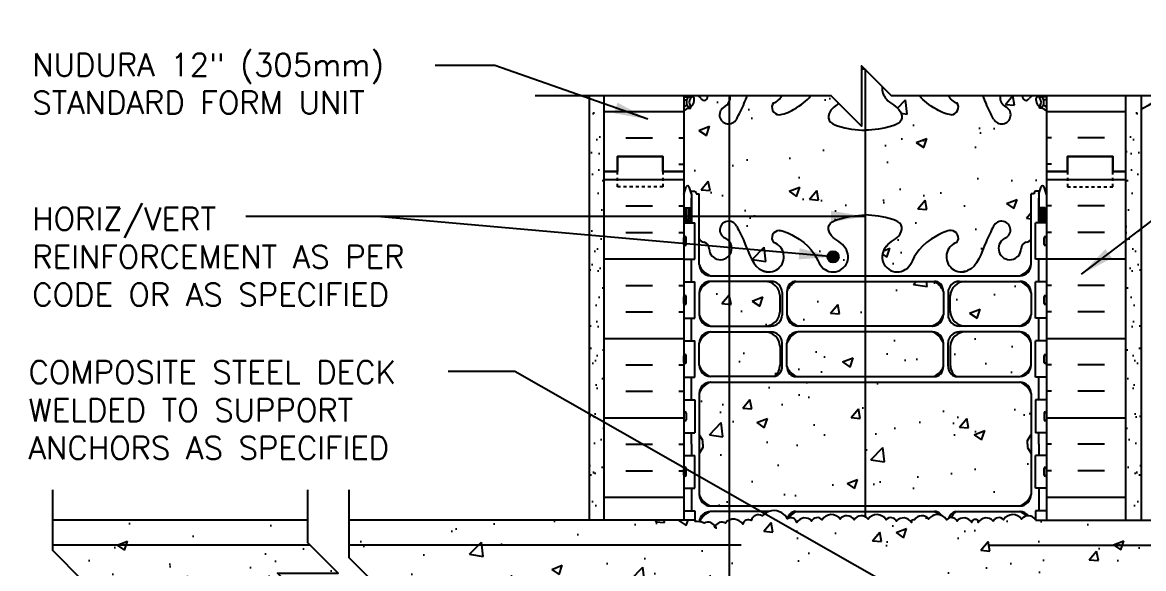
# Model space of a CAD drawing. Header units: inches. Extents: x 433.6 to 489.4, y 108.8 to 173.5.
# Drawn here: x 433.62 to 470.7, y 154.8 to 172.85 of the extents above; entities that cross this region are included whole.
import ezdxf

# ---------------------------------------------------------------- set-up
doc = ezdxf.new("R2010")
doc.units = ezdxf.units.IN
doc.header["$LTSCALE"] = 0.5
doc.header["$MEASUREMENT"] = 0
doc.linetypes.add('DASHED2', pattern=[0.375, 0.25, -0.125])
for name, color, linetype in [('HATCH', 12, 'Continuous'), ('line25', 2, 'Continuous'), ('LINE3', 3, 'Continuous'), ('LINE50', 5, 'Continuous'), ('LINE9', 9, 'Continuous'), ('TEXT', 4, 'Continuous'), ('Web_Edge', 9, 'Continuous')]:
    doc.layers.add(name, color=color, linetype=linetype)
doc.styles.add('DIM', font='romans.shx', dxfattribs={"width": 0.7})
doc.styles.add('ROMANS', font='romans.shx', dxfattribs={"height": 0.75})
doc.styles.get("Standard").update_dxf_attribs({"font": 'romans.shx', "height": 0.75})
doc.linetypes.add('STEEL', pattern='A,0.5,-0.2,["X",Standard,S=0.1,R=0,X=-0.1,Y=-0.05],-0.1', length=0.8)
doc.dimstyles.new('ext_12', dxfattribs={"dimscale": 12, "dimtxt": 0.09375, "dimasz": 0.09375, "dimexe": 0.09375, "dimexo": 0.0625, "dimgap": 0.0625, "dimtad": 1, "dimdec": 1, "dimzin": 3, "dimdsep": 46, "dimlunit": 4, "dimtxsty": 'DIM', "dimcen": 0.09, "dimdle": 0.09375, "dimclrt": 4, "dimadec": 0, "dimazin": 0, "dimtfac": 1, "dimtdec": 1, "dimtmove": 2, "dimatfit": 3, "dimfxl": 1, "dimfrac": 2, "dimtolj": 1, "dimtzin": 0, "dimarcsym": 0})
pattern_1 = [(50, (0, 0), (3.586301, -0.31376), [0.375, -4.125]), (355, (0, 0), (-0.693757, 3.76096), [0.3, -3.3]), (100.45144, (0.299, -0.026), (2.892544, 3.4472), [0.3187, -3.50571]), (46.1842, (0, 1), (5.336207, -0.827596), [0.5625, -6.1875]), (96.6356, (0.4447, 0.931), (4.67331, 4.870593), [0.47805, -5.25857]), (351.1842, (0, 1), (4.67331, 4.870593), [0.45, -4.95]), (21, (0.5, 0.75), (2.984535, -2.013094), [0.375, -4.125]), (326, (0.5, 0.75), (1.216577, 3.62575), [0.3, -3.3]), (71.45144, (0.7487, 0.5822), (4.201112, 1.612656), [0.3187, -3.50571]), (37.5, (0, 0), (0.0607993, 1.6644693), [0, -3.26, 0, -3.35, 0, -3.3125]), (7.5, (0, 0), (1.3153477, 1.9720586), [0, -1.91, 0, -3.185, 0, -1.2625]), (327.5, (-1.115, 0), (2.6691122, -0.1127744), [0, -1.25, 0, -3.9, 0, -5.175]), (317.5, (-1.615, 0), (2.915931, 0.500525), [0, -1.625, 0, -2.59, 0, -3.675])]

msp = doc.modelspace()

# ---------------------------------------------------------------- hatches: boundary and pattern name
at = {"layer": 'HATCH'}
h = msp.add_hatch(dxfattribs=at)
h.set_pattern_fill('AR-CONC', color=256, scale=0.5)
h.set_pattern_definition(pattern_1)
edge = h.paths.add_edge_path()
edge.add_arc((467.143, 169.557), 0.5, 46.2109, 66.4218)
edge.add_line((467.343, 170.015), (467.253, 170.015))
edge.add_line((467.253, 170.015), (467.253, 170.057))
edge.add_arc((467.393, 170.264), 0.25, 180, 235.9442, ccw=False)
edge.add_line((467.143, 170.264), (467.143, 170.332))
edge.add_arc((467.206, 170.332), 0.0625, 90, 180, ccw=False)
edge.add_line((467.206, 170.394), (467.253, 170.394))
edge.add_line((467.253, 170.394), (467.253, 170.418))
edge.add_line((467.253, 170.418), (467.008, 170.418))
edge.add_arc((467.186, 170.114), 0.352, 120.347, 141.5331)
edge.add_arc((466.808, 170.383), 0.113, 167.8156, 334.0569, ccw=False)
edge.add_arc((466.323, 170.388), 0.375, 2.9237, 4.6324)
edge.add_line((466.697, 170.418), (465.949, 170.418))
edge.add_arc((466.323, 170.388), 0.375, 175.3676, 239.8675)
edge.add_arc((466.003, 169.794), 0.3, -152.403, 63.9425, ccw=False)
edge.add_spline(control_points=[(465.737, 169.655), (465.651, 169.822), (465.53, 170.057), (465.422, 170.336), (465.389, 170.418)], knot_values=[0, 0, 0, 0, 0.579211, 0.818269, 0.818269, 0.818269, 0.818269], degree=3, periodic=0)
edge.add_line((465.389, 170.418), (464.242, 170.418))
edge.add_arc((464.677, 170.666), 0.5, 209.7019, 251.7937)
edge.add_arc((464.33, 170.041), 0.242, -90, 38.2327, ccw=False)
edge.add_spline(control_points=[(464.33, 169.799), (464.209, 169.797), (463.707, 170.012), (463.421, 170.264), (463.291, 170.418)], knot_values=[0.038125, 0.038125, 0.038125, 0.038125, 0.320663, 0.773196, 0.773196, 0.773196, 0.773196], degree=3, periodic=0)
edge.add_line((463.291, 170.418), (462.364, 170.418))
edge.add_line((462.364, 170.418), (462.055, 170.727))
edge.add_arc((462.552, 170.666), 0.5, 172.9902, 224.1875)
edge.add_spline(control_points=[(462.193, 170.317), (462.301, 170.154), (462.661, 170.063), (462.737, 169.568), (462.189, 169.332), (461.785, 169.304), (461.489, 169.283)], knot_values=[0.229407, 0.229407, 0.229407, 0.229407, 0.844432, 1.128849, 1.464331, 2.389004, 2.389004, 2.389004, 2.389004], degree=3, periodic=0)
edge.add_spline(control_points=[(461.489, 169.283), (461.193, 169.304), (460.789, 169.332), (460.241, 169.568), (460.303, 169.97), (460.512, 170.089), (460.619, 170.163)], knot_values=[0.462028, 0.462028, 0.462028, 0.462028, 1.386701, 1.722183, 2.0066, 2.389004, 2.389004, 2.389004, 2.389004], degree=3, periodic=0)
edge.add_line((460.619, 170.163), (460.364, 170.418))
edge.add_line((460.364, 170.418), (459.687, 170.418))
edge.add_spline(control_points=[(459.687, 170.418), (459.557, 170.264), (459.271, 170.012), (458.769, 169.797), (458.648, 169.799)], knot_values=[0.038125, 0.038125, 0.038125, 0.038125, 0.490659, 0.773196, 0.773196, 0.773196, 0.773196], degree=3, periodic=0)
edge.add_arc((458.648, 170.041), 0.242, 141.7673, 270, ccw=False)
edge.add_arc((458.302, 170.666), 0.5, 288.2063, 330.2981)
edge.add_line((458.736, 170.418), (457.589, 170.418))
edge.add_spline(control_points=[(457.589, 170.418), (457.556, 170.336), (457.448, 170.057), (457.327, 169.822), (457.241, 169.655)], knot_values=[0, 0, 0, 0, 0.239058, 0.818269, 0.818269, 0.818269, 0.818269], degree=3, periodic=0)
edge.add_arc((456.975, 169.794), 0.3, 116.0575, 333.0729, ccw=False)
edge.add_arc((456.655, 170.388), 0.375, 300.1325, 364.6324)
edge.add_line((457.029, 170.418), (456.281, 170.418))
edge.add_arc((456.655, 170.388), 0.375, 175.3676, 177.0763)
edge.add_arc((456.17, 170.383), 0.113, -154.0569, 12.1844, ccw=False)
edge.add_arc((455.792, 170.114), 0.352, 38.4669, 59.653)
edge.add_line((455.97, 170.418), (455.725, 170.418))
edge.add_line((455.725, 170.418), (455.725, 170.394))
edge.add_line((455.725, 170.394), (455.773, 170.394))
edge.add_arc((455.773, 170.332), 0.0625, 0, 90, ccw=False)
edge.add_line((455.835, 170.332), (455.835, 170.264))
edge.add_arc((455.585, 170.264), 0.25, 304.0558, 360, ccw=False)
edge.add_line((455.725, 170.057), (455.725, 170.015))
edge.add_line((455.725, 170.015), (455.635, 170.015))
edge.add_arc((455.835, 169.557), 0.5, 113.5782, 133.7891)
edge.add_line((455.489, 169.918), (455.489, 167.918))
edge.add_line((455.489, 167.918), (455.489, 167.159))
edge.add_line((455.489, 167.159), (455.574, 167.419))
edge.add_arc((455.624, 167.392), 0.0567, 28.0725, 151.9275, ccw=False)
edge.add_line((455.674, 167.419), (455.723, 167.269))
edge.add_line((455.723, 167.269), (455.849, 167.269))
edge.add_arc((455.849, 167.219), 0.05, 0, 90, ccw=False)
edge.add_line((455.899, 167.219), (455.899, 167.189))
edge.add_line((455.899, 167.189), (455.999, 167.189))
edge.add_line((455.999, 167.189), (455.999, 165.7))
edge.add_arc((456.173, 165.776), 0.19, 203.6316, 265.6964)
edge.add_arc((456.13, 165.388), 0.2, -7.1071, 81.62, ccw=False)
edge.add_arc((456.703, 165.383), 0.375, 182.9237, 419.8675)
edge.add_arc((456.977, 165.988), 0.293, 25.7984, 253.0731, ccw=False)
edge.add_spline(control_points=[(457.241, 166.115), (457.327, 165.949), (457.58, 165.459), (457.774, 164.778), (458.1, 164.647)], knot_values=[0, 0, 0, 0, 0.579211, 1.703896, 1.703896, 1.703896, 1.703896], degree=3, periodic=0)
edge.add_spline(control_points=[(458.1, 164.647), (458.15, 164.627), (458.204, 164.615), (458.26, 164.606)], knot_values=[1.703896, 1.703896, 1.703896, 1.703896, 1.875321, 1.875321, 1.875321, 1.875321], degree=3, periodic=0)
edge.add_arc((458.302, 165.105), 0.5, 265.2926, 431.7937)
edge.add_arc((458.648, 165.729), 0.242, 90, 218.2327, ccw=False)
edge.add_spline(control_points=[(458.648, 165.971), (458.769, 165.973), (459.588, 165.622), (459.833, 165.175), (459.973, 164.895)], knot_values=[0.038125, 0.038125, 0.038125, 0.038125, 0.320663, 1.237398, 1.237398, 1.237398, 1.237398], degree=3, periodic=0)
edge.add_arc((460.427, 165.105), 0.5, 204.819, 404.1875)
edge.add_spline(control_points=[(460.785, 165.453), (460.677, 165.616), (460.317, 165.707), (460.241, 166.202), (460.789, 166.438), (461.193, 166.467), (461.489, 166.488)], knot_values=[0.229407, 0.229407, 0.229407, 0.229407, 0.844432, 1.128849, 1.464331, 2.389004, 2.389004, 2.389004, 2.389004], degree=3, periodic=0)
edge.add_spline(control_points=[(461.489, 166.488), (461.785, 166.467), (462.189, 166.438), (462.737, 166.202), (462.661, 165.707), (462.301, 165.616), (462.193, 165.453)], knot_values=[0.229407, 0.229407, 0.229407, 0.229407, 1.15408, 1.489562, 1.773979, 2.389004, 2.389004, 2.389004, 2.389004], degree=3, periodic=0)
edge.add_arc((462.552, 165.105), 0.5, 135.8125, 335.181)
edge.add_spline(control_points=[(463.005, 164.895), (463.145, 165.175), (463.39, 165.622), (464.209, 165.973), (464.33, 165.971)], knot_values=[0.038125, 0.038125, 0.038125, 0.038125, 0.95486, 1.237398, 1.237398, 1.237398, 1.237398], degree=3, periodic=0)
edge.add_arc((464.33, 165.729), 0.242, -38.2327, 90, ccw=False)
edge.add_arc((464.677, 165.105), 0.5, 108.2063, 274.7074)
edge.add_spline(control_points=[(464.718, 164.606), (464.774, 164.615), (464.829, 164.627), (464.878, 164.647)], knot_values=[1.703896, 1.703896, 1.703896, 1.703896, 1.875321, 1.875321, 1.875321, 1.875321], degree=3, periodic=0)
edge.add_spline(control_points=[(464.878, 164.647), (465.204, 164.778), (465.398, 165.459), (465.651, 165.949), (465.737, 166.115)], knot_values=[0, 0, 0, 0, 1.124685, 1.703896, 1.703896, 1.703896, 1.703896], degree=3, periodic=0)
edge.add_arc((466.001, 165.988), 0.293, -73.0731, 154.2016, ccw=False)
edge.add_arc((466.275, 165.383), 0.375, 120.1325, 357.0763)
edge.add_arc((466.848, 165.388), 0.2, 98.3788, 187.1071, ccw=False)
edge.add_arc((466.805, 165.776), 0.19, 274.3061, 336.3703)
edge.add_line((466.979, 165.7), (466.979, 167.189))
edge.add_line((466.979, 167.189), (467.079, 167.189))
edge.add_line((467.079, 167.189), (467.079, 167.219))
edge.add_arc((467.129, 167.219), 0.05, 90, 180, ccw=False)
edge.add_line((467.129, 167.269), (467.255, 167.269))
edge.add_line((467.255, 167.269), (467.304, 167.419))
edge.add_arc((467.354, 167.392), 0.0567, 28.0725, 151.9275, ccw=False)
edge.add_line((467.404, 167.419), (467.489, 167.158))
edge.add_line((467.489, 167.158), (467.489, 167.918))
edge.add_line((467.489, 167.918), (467.489, 169.918))
h.paths.add_polyline_path([(458.674, 163.806, 0.406005), (458.174, 164.292), (456.374, 164.292, 0.225652), (455.999, 163.917), (455.999, 163.191, 0.225652), (456.374, 162.816), (458.174, 162.816, 0.410093), (458.674, 163.309)])
h.paths.add_polyline_path([(458.174, 162.625), (456.374, 162.625, 0.225652), (455.999, 162.25), (455.999, 161.524, 0.225652), (456.374, 161.149), (458.48, 161.149, 0.24677), (458.674, 161.535), (458.674, 162.133, 0.410093)])
h.paths.add_polyline_path([(464.077, 162.25, 0.225652), (463.702, 162.625), (459.277, 162.625, 0.225652), (458.902, 162.25), (458.902, 161.482, 0.185301), (459.2, 161.149), (463.778, 161.149, 0.185301), (464.077, 161.482)])
h.paths.add_polyline_path([(464.077, 163.959, 0.185301), (463.778, 164.292), (459.2, 164.292, 0.185301), (458.902, 163.959), (458.902, 163.191, 0.225652), (459.277, 162.816), (463.702, 162.816, 0.225652), (464.077, 163.191)])
h.paths.add_polyline_path([(466.979, 163.917, 0.225652), (466.604, 164.292), (464.804, 164.292, 0.406005), (464.304, 163.806), (464.304, 163.309, 0.410093), (464.804, 162.816), (466.604, 162.816, 0.225652), (466.979, 163.191)])
h.paths.add_polyline_path([(466.979, 162.25, 0.225652), (466.604, 162.625), (464.804, 162.625, 0.410093), (464.304, 162.133), (464.304, 161.535, 0.24677), (464.498, 161.149), (466.604, 161.149, 0.225652), (466.979, 161.524)])
edge = h.paths.add_edge_path()
edge.add_arc((460.802, 152.488), 0.288, 87.2777, 145)
edge.add_arc((460.252, 152.434), 0.382, 35, 145)
edge.add_arc((459.762, 152.529), 0.216, 35, 145)
edge.add_arc((459.354, 152.491), 0.283, 35, 145)
edge.add_arc((458.886, 152.488), 0.288, 35, 145)
edge.add_arc((458.337, 152.434), 0.382, 35, 97.8789)
edge.add_line((458.284, 152.812), (458.284, 151.903))
edge.add_line((458.284, 151.903), (457.52, 151.903))
edge.add_line((457.52, 151.903), (457.52, 148.11))
edge.add_line((457.52, 148.11), (457.799, 148.11))
edge.add_line((457.799, 148.11), (457.799, 147.884))
edge.add_line((457.799, 147.884), (457.39, 147.884))
edge.add_spline(control_points=[(457.39, 147.884), (457.425, 147.812), (457.618, 147.389), (457.774, 146.843), (458.1, 146.713)], knot_values=[0.339032, 0.339032, 0.339032, 0.339032, 0.579211, 1.703896, 1.703896, 1.703896, 1.703896], degree=3, periodic=0)
edge.add_spline(control_points=[(458.1, 146.713), (458.15, 146.693), (458.204, 146.68), (458.26, 146.672)], knot_values=[1.703896, 1.703896, 1.703896, 1.703896, 1.875321, 1.875321, 1.875321, 1.875321], degree=3, periodic=0)
edge.add_arc((458.302, 147.17), 0.5, 265.2926, 431.7937)
edge.add_arc((458.648, 147.795), 0.242, 90, 218.2327, ccw=False)
edge.add_spline(control_points=[(458.648, 148.037), (458.769, 148.039), (459.588, 147.687), (459.833, 147.24), (459.973, 146.96)], knot_values=[0.038125, 0.038125, 0.038125, 0.038125, 0.320663, 1.237398, 1.237398, 1.237398, 1.237398], degree=3, periodic=0)
edge.add_spline(control_points=[(459.973, 146.96), (459.976, 146.954), (459.979, 146.948), (459.982, 146.941)], knot_values=[1.237398, 1.237398, 1.237398, 1.237398, 1.258119, 1.258119, 1.258119, 1.258119], degree=3, periodic=0)
edge.add_arc((460.427, 147.17), 0.5, 208.0183, 321.0432)
edge.add_line((460.815, 146.856), (460.815, 147.485))
edge.add_arc((460.427, 147.17), 0.5, 38.9568, 44.1875)
edge.add_spline(control_points=[(460.785, 147.519), (460.677, 147.682), (460.317, 147.772), (460.241, 148.268), (460.544, 148.398), (460.737, 148.452), (460.815, 148.469)], knot_values=[0.229407, 0.229407, 0.229407, 0.229407, 0.844432, 1.128849, 1.464331, 1.698326, 1.698326, 1.698326, 1.698326], degree=3, periodic=0)
edge.add_line((460.815, 148.469), (460.815, 152.775))
edge = h.paths.add_edge_path()
edge.add_line((465.458, 151.903), (464.694, 151.903))
edge.add_line((464.694, 151.903), (464.694, 152.746))
edge.add_arc((464.855, 152.469), 0.321, 120.1323, 145)
edge.add_arc((464.415, 152.529), 0.216, 35, 145)
edge.add_arc((464.006, 152.491), 0.283, 35, 145)
edge.add_arc((463.539, 152.488), 0.288, 35, 145)
edge.add_arc((462.99, 152.434), 0.382, 35, 145)
edge.add_arc((462.465, 152.505), 0.258, 35, 145)
edge.add_arc((462.055, 152.513), 0.244, 35, 145)
edge.add_arc((461.678, 152.529), 0.216, 35, 145)
edge.add_arc((461.269, 152.491), 0.283, 35, 145)
edge.add_arc((460.802, 152.488), 0.288, 35, 87.2777)
edge.add_line((460.815, 152.775), (460.815, 148.469))
edge.add_spline(control_points=[(460.815, 148.469), (461.046, 148.522), (461.268, 148.537), (461.489, 148.553)], knot_values=[1.698326, 1.698326, 1.698326, 1.698326, 2.389004, 2.389004, 2.389004, 2.389004], degree=3, periodic=0)
edge.add_spline(control_points=[(461.489, 148.553), (461.785, 148.532), (462.189, 148.504), (462.737, 148.268), (462.661, 147.772), (462.301, 147.682), (462.193, 147.519)], knot_values=[0.229407, 0.229407, 0.229407, 0.229407, 1.15408, 1.489562, 1.773979, 2.389004, 2.389004, 2.389004, 2.389004], degree=3, periodic=0)
edge.add_arc((462.552, 147.17), 0.5, 135.8125, 331.9817)
edge.add_spline(control_points=[(462.996, 146.941), (462.999, 146.948), (463.002, 146.954), (463.005, 146.96)], knot_values=[1.237398, 1.237398, 1.237398, 1.237398, 1.258119, 1.258119, 1.258119, 1.258119], degree=3, periodic=0)
edge.add_spline(control_points=[(463.005, 146.96), (463.145, 147.24), (463.39, 147.687), (464.209, 148.039), (464.33, 148.037)], knot_values=[0.038125, 0.038125, 0.038125, 0.038125, 0.95486, 1.237398, 1.237398, 1.237398, 1.237398], degree=3, periodic=0)
edge.add_arc((464.33, 147.795), 0.242, -38.2327, 90, ccw=False)
edge.add_arc((464.677, 147.17), 0.5, 108.2063, 274.7074)
edge.add_spline(control_points=[(464.718, 146.672), (464.774, 146.68), (464.829, 146.693), (464.878, 146.713)], knot_values=[1.703896, 1.703896, 1.703896, 1.703896, 1.875321, 1.875321, 1.875321, 1.875321], degree=3, periodic=0)
edge.add_spline(control_points=[(464.878, 146.713), (465.204, 146.843), (465.36, 147.389), (465.553, 147.812), (465.588, 147.884)], knot_values=[0.339032, 0.339032, 0.339032, 0.339032, 1.463716, 1.703896, 1.703896, 1.703896, 1.703896], degree=3, periodic=0)
edge.add_line((465.588, 147.884), (465.179, 147.884))
edge.add_line((465.179, 147.884), (465.179, 148.11))
edge.add_line((465.179, 148.11), (465.458, 148.11))
edge.add_line((465.458, 148.11), (465.458, 151.903))
h.paths.add_polyline_path([(457.02, 151.903), (455.52, 151.903), (455.52, 150.403), (455.489, 150.403), (455.489, 149.918), (455.489, 147.918, 0.088416), (455.635, 147.821), (455.725, 147.821), (455.725, 147.779, -0.249069), (455.835, 147.572), (455.835, 147.504, -0.414214), (455.773, 147.442), (455.725, 147.442), (455.725, 147.372), (455.83, 147.372, 0.200746), (456.068, 147.503, -0.886605), (456.281, 147.429, 1.679912), (456.843, 147.772, -0.858765), (457.02, 148.338)])
h = msp.add_hatch(dxfattribs=at)
h.set_pattern_fill('AR-SAND', color=256, scale=0.5, style=0)
h.set_pattern_definition([(142.5, (577.1912, 14.90445), (0.0314967, 0.963412), [0, -0.76, 0, -0.85, 0, -0.8125]), (172.5, (577.1912, 14.9044), (-0.884888, 1.411073), [0, -0.41, 0, -0.685, 0, -0.2625]), (212.5, (577.8062, 14.90445), (-1.557071, 0.0028295), [0, -0.25, 0, -0.9, 0, -1.175]), (222.5, (577.8062, 14.9044), (-1.503063, 0.438838), [0, -0.125, 0, -0.59, 0, -0.675])])
h.paths.add_polyline_path([(452.364, 161.093), (452.864, 160.909), (452.864, 156.403), (452.364, 156.418)])
h.paths.add_polyline_path([(452.364, 170.418), (452.864, 170.418), (452.864, 161.418), (452.864, 160.909), (452.364, 161.093)])
h = msp.add_hatch(dxfattribs=at)
h.set_pattern_fill('INSUL', color=256, scale=7, style=0)
h.set_pattern_definition([(0, (-2470.6726, -229.0916), (0, 2.625), []), (0, (-2470.6726, -228.2166), (0, 2.625), [0.875, -0.875]), (0, (-2470.6726, -227.3416), (0, 2.625), [0.875, -0.875])])
h.paths.add_polyline_path([(455.489, 170.418), (452.864, 170.418), (452.864, 167.918), (453.302, 167.918), (453.302, 168.418), (454.802, 168.418), (454.802, 167.918), (455.489, 167.918)])
h = msp.add_hatch(dxfattribs=at)
h.set_pattern_fill('INSUL', color=256, scale=7, style=0)
h.set_pattern_definition([(180, (3393.6506, -229.0916), (0, 2.625), []), (180, (3393.6506, -228.2166), (0, 2.625), [0.875, -0.875]), (180, (3393.6506, -227.3416), (0, 2.625), [0.875, -0.875])])
h.paths.add_polyline_path([(470.114, 170.418), (467.489, 170.418), (467.489, 167.918), (468.177, 167.918), (468.177, 168.418), (469.677, 168.418), (469.677, 167.918), (470.114, 167.918)])
h = msp.add_hatch(dxfattribs=at)
h.set_pattern_fill('AR-SAND', color=256, scale=0.5, style=0)
h.set_pattern_definition([(37.5, (345.7869, 14.90445), (-0.0314967, 0.963412), [0, -0.76, 0, -0.85, 0, -0.8125]), (7.5, (345.7869, 14.9044), (0.884888, 1.411073), [0, -0.41, 0, -0.685, 0, -0.2625]), (327.5, (345.1719, 14.90445), (1.557071, 0.0028295), [0, -0.25, 0, -0.9, 0, -1.175]), (317.5, (345.1719, 14.9044), (1.503063, 0.438838), [0, -0.125, 0, -0.59, 0, -0.675])])
h.paths.add_polyline_path([(470.614, 161.093), (470.114, 160.909), (470.114, 156.403), (470.614, 156.418)])
h.paths.add_polyline_path([(470.614, 170.418), (470.114, 170.418), (470.114, 161.418), (470.114, 160.909), (470.614, 161.093)])
h = msp.add_hatch(dxfattribs=at)
h.set_pattern_fill('INSUL', color=256, scale=7, style=0)
h.set_pattern_definition([(0, (-2470.6726, -247.0916), (0, 2.625), []), (0, (-2470.6726, -246.2166), (0, 2.625), [0.875, -0.875]), (0, (-2470.6726, -245.3416), (0, 2.625), [0.875, -0.875])])
h.paths.add_polyline_path([(452.864, 156.403), (455.489, 156.403), (455.489, 167.918), (454.802, 167.918), (454.802, 168.418), (453.302, 168.418), (453.302, 167.918), (452.864, 167.918)])
h.paths.add_polyline_path([(455.489, 152.403), (452.864, 152.403), (452.864, 149.918), (453.302, 149.918), (453.302, 150.418), (454.802, 150.418), (454.802, 149.918), (455.489, 149.918)])
h = msp.add_hatch(dxfattribs=at)
h.set_pattern_fill('INSUL', color=256, scale=7, style=0)
h.set_pattern_definition([(180, (3393.6506, -247.0916), (0, 2.625), []), (180, (3393.6506, -246.2166), (0, 2.625), [0.875, -0.875]), (180, (3393.6506, -245.3416), (0, 2.625), [0.875, -0.875])])
h.paths.add_polyline_path([(467.489, 156.403), (470.114, 156.403), (470.114, 167.918), (469.677, 167.918), (469.677, 168.418), (468.177, 168.418), (468.177, 167.918), (467.489, 167.918)])
h = msp.add_hatch(dxfattribs=at)
h.set_pattern_fill('AR-CONC', color=256, scale=0.5)
h.set_pattern_definition([(50, (-38.765, 1e-05), (3.586301, -0.31376), [0.375, -4.125]), (355, (-38.765, 1e-05), (-0.693757, 3.76096), [0.3, -3.3]), (100.45144, (-38.4662, -0.026), (2.892544, 3.4472), [0.3187, -3.50571]), (46.1842, (-38.765, 1), (5.336207, -0.827596), [0.5625, -6.1875]), (96.6356, (-38.3204, 0.931), (4.67331, 4.870593), [0.47805, -5.25857]), (351.1842, (-38.765, 1), (4.67331, 4.870593), [0.45, -4.95]), (21, (-38.265, 0.75), (2.984535, -2.013094), [0.375, -4.125]), (326, (-38.265, 0.75), (1.216577, 3.62575), [0.3, -3.3]), (71.45144, (-38.0163, 0.5823), (4.201112, 1.612656), [0.3187, -3.50571]), (37.5, (-38.765, 1e-05), (0.0607993, 1.6644693), [0, -3.26, 0, -3.35, 0, -3.3125]), (7.5, (-38.765, 1e-05), (1.3153477, 1.9720586), [0, -1.91, 0, -3.185, 0, -1.2625]), (327.5, (-39.88, 1e-05), (2.6691122, -0.1127744), [0, -1.25, 0, -3.9, 0, -5.175]), (317.5, (-40.38, 1e-05), (2.915931, 0.500525), [0, -1.625, 0, -2.59, 0, -3.675])])
h.paths.add_polyline_path([(466.979, 160.587, 0.414203), (466.604, 160.962), (456.374, 160.962, 0.415564), (455.999, 160.585), (455.999, 157.247, 0.412864), (456.374, 156.874), (466.604, 156.874, 0.414225), (466.979, 157.249)])
h = msp.add_hatch(dxfattribs=at)
h.set_pattern_fill('AR-CONC', color=256, scale=0.5)
h.set_pattern_definition(pattern_1)
h.paths.add_polyline_path([(464.694, 153.903), (464.944, 153.903, -0.414214), (465.194, 153.653), (465.194, 152.653, 0.414214), (465.444, 152.403), (465.508, 152.403), (465.508, 153.903), (479.302, 153.903), (479.552, 154.153), (477.552, 154.153), (478.552, 155.153), (478.552, 156.403), (467.124, 156.403), (467.124, 156.418, 0.513826), (466.664, 156.44, 0.520567), (466.065, 156.419, 0.520567), (465.72, 156.37, 0.520567), (465.23, 156.326, 0.447424), (465.124, 156.424, 0.447424), (465.018, 156.326, 0.520567), (464.528, 156.37, 0.520567), (464.183, 156.419, 0.520567), (463.585, 156.44, 0.513851), (463.124, 156.418, 0.500851), (463.018, 156.326, 0.520567), (462.528, 156.37, 0.520567), (462.183, 156.419, 0.520567), (461.585, 156.44, 0.513851), (461.124, 156.418, 0.513851), (460.664, 156.44, 0.520567), (460.065, 156.419, 0.520567), (459.72, 156.37, 0.520567), (459.23, 156.326, 0.520567), (458.925, 156.448, 0.132818), (458.739, 156.642, 0.362673), (458.086, 156.543, 0.520567), (457.724, 156.387, 0.520567), (457.443, 156.266, 0.520567), (456.87, 156.306, 0.520567), (456.528, 156.159, 0.520567), (456.169, 156.302, 0.135519), (455.854, 156.361), (455.854, 156.403), (444.426, 156.403), (444.426, 155.153), (445.426, 154.153), (443.426, 154.153), (443.676, 153.903), (457.47, 153.903), (457.47, 152.403), (457.534, 152.403, 0.414214), (457.784, 152.653), (457.784, 153.653, -0.414214), (458.034, 153.903), (458.284, 153.903), (458.284, 152.812, -0.281459), (458.65, 152.653, -0.520567), (459.122, 152.653, -0.520567), (459.585, 152.653, -0.520567), (459.939, 152.653, -0.520567), (460.566, 152.653, -0.520567), (461.038, 152.653, -0.520567), (461.501, 152.653, -0.520567), (461.855, 152.653, -0.520567), (462.254, 152.653, -0.520567), (462.676, 152.653, -0.520567), (463.303, 152.653, -0.520567), (463.775, 152.653, -0.520567), (464.238, 152.653, -0.520567), (464.592, 152.653, -0.108934), (464.694, 152.746)])
h.paths.add_polyline_path([(488.354, 155.403), (488.354, 155.574), (479.838, 155.574), (478.917, 154.653), (480.917, 154.653), (480.167, 153.903), (488.854, 153.903), (489.354, 154.403), (487.354, 154.403)])
h.paths.add_polyline_path([(488.354, 156.403), (479.917, 156.403), (479.917, 155.653), (479.838, 155.574), (488.354, 155.574)])
h.paths.add_polyline_path([(442.061, 154.653), (444.061, 154.653), (443.14, 155.574), (434.624, 155.574), (434.624, 155.403), (435.624, 154.403), (433.624, 154.403), (434.124, 153.903), (442.811, 153.903)])
h.paths.add_polyline_path([(443.061, 156.403), (434.624, 156.403), (434.624, 155.574), (443.14, 155.574), (443.061, 155.653)])
at = {"layer": 'LINE3'}
msp.add_hatch(color=256, dxfattribs=at).paths.add_polyline_path([(460.239, 165.105, 1), (460.614, 165.105, 1)])

# ---------------------------------------------------------------- linework, layer by layer
at = {"layer": 'HATCH'}
msp.add_lwpolyline([(467.124, 156.418, 0.513851), (466.664, 156.44, 0.520567), (466.065, 156.419, 0.520567), (465.72, 156.37, 0.520567), (465.23, 156.326, 0.447424), (465.124, 156.424, 0.447424), (465.018, 156.326, 0.520567), (464.528, 156.37, 0.520567), (464.183, 156.419, 0.520567), (463.585, 156.44, 0.513851), (463.124, 156.418, 0.500851), (463.018, 156.326, 0.520567), (462.528, 156.37, 0.520567), (462.183, 156.419, 0.520567), (461.585, 156.44, 0.513851), (461.124, 156.418, 0.513851), (460.664, 156.44, 0.520567), (460.065, 156.419, 0.520567), (459.72, 156.37, 0.520567), (459.23, 156.326, 0.520567), (458.925, 156.448, 0.132818), (458.739, 156.642, 0.362673), (458.086, 156.543, 0.520567), (457.724, 156.387, 0.520567), (457.443, 156.266, 0.520567), (456.87, 156.306, 0.520567), (456.528, 156.159, 0.520567), (456.169, 156.302, 0.135519), (455.854, 156.361)], format="xyb", dxfattribs=at)
at = {"layer": 'line25'}
for p, q in [((455.489, 170.418), (455.489, 167.918)), ((467.489, 170.418), (467.489, 167.918)), ((455.489, 167.918), (455.489, 156.403)), ((467.489, 167.918), (467.489, 156.418)), ((467.489, 167.918), (467.489, 156.403)), ((455.489, 166.223), (455.854, 166.223)), ((455.854, 165.023), (455.854, 166.223)), ((467.489, 166.223), (467.124, 166.223)), ((467.124, 165.023), (467.124, 166.223)), ((455.489, 165.513), (455.489, 165.733)), ((455.529, 165.773), (455.529, 165.773)), ((455.569, 165.513), (455.569, 165.733)), ((467.409, 165.513), (467.409, 165.733)), ((467.449, 165.773), (467.449, 165.773)), ((467.489, 165.513), (467.489, 165.733)), ((455.489, 165.678), (455.489, 165.678)), ((455.489, 165.568), (455.489, 165.568)), ((455.529, 165.473), (455.529, 165.473)), ((467.449, 165.473), (467.449, 165.473)), ((467.489, 165.678), (467.489, 165.678)), ((467.489, 165.568), (467.489, 165.568)), ((455.489, 165.023), (455.854, 165.023)), ((467.489, 165.023), (467.124, 165.023)), ((455.489, 164.273), (455.854, 164.273)), ((455.854, 163.073), (455.854, 164.273)), ((467.489, 164.273), (467.124, 164.273)), ((467.124, 163.073), (467.124, 164.273)), ((455.489, 163.563), (455.489, 163.783)), ((455.489, 163.728), (455.489, 163.728)), ((455.489, 163.618), (455.489, 163.618)), ((455.529, 163.823), (455.529, 163.823)), ((455.529, 163.523), (455.529, 163.523)), ((455.569, 163.563), (455.569, 163.783)), ((467.409, 163.563), (467.409, 163.783)), ((467.449, 163.823), (467.449, 163.823)), ((467.449, 163.523), (467.449, 163.523)), ((467.489, 163.563), (467.489, 163.783)), ((467.489, 163.728), (467.489, 163.728)), ((467.489, 163.618), (467.489, 163.618)), ((455.489, 163.073), (455.854, 163.073)), ((467.489, 163.073), (467.124, 163.073)), ((455.489, 162.323), (455.854, 162.323)), ((455.854, 161.123), (455.854, 162.323)), ((467.489, 162.323), (467.124, 162.323)), ((467.124, 161.123), (467.124, 162.323)), ((455.489, 161.613), (455.489, 161.833)), ((455.489, 161.778), (455.489, 161.778)), ((455.489, 161.668), (455.489, 161.668)), ((455.529, 161.873), (455.529, 161.873)), ((455.569, 161.613), (455.569, 161.833)), ((467.409, 161.613), (467.409, 161.833)), ((467.449, 161.873), (467.449, 161.873)), ((467.489, 161.613), (467.489, 161.833)), ((467.489, 161.778), (467.489, 161.778)), ((467.489, 161.668), (467.489, 161.668)), ((455.529, 161.573), (455.529, 161.573)), ((467.449, 161.573), (467.449, 161.573)), ((455.489, 161.123), (455.854, 161.123)), ((467.489, 161.123), (467.124, 161.123)), ((455.489, 160.373), (455.854, 160.373)), ((455.854, 160.373), (455.854, 159.293)), ((467.489, 160.373), (467.124, 160.373)), ((467.124, 160.373), (467.124, 159.293)), ((455.489, 159.943), (455.489, 159.723)), ((455.489, 159.888), (455.489, 159.888)), ((455.529, 159.983), (455.529, 159.983)), ((455.569, 159.943), (455.569, 159.723)), ((467.409, 159.943), (467.409, 159.723)), ((467.449, 159.983), (467.449, 159.983)), ((467.489, 159.943), (467.489, 159.723)), ((467.489, 159.888), (467.489, 159.888)), ((455.489, 159.778), (455.489, 159.778)), ((455.529, 159.683), (455.529, 159.683)), ((467.449, 159.683), (467.449, 159.683)), ((467.489, 159.778), (467.489, 159.778)), ((455.489, 159.293), (455.854, 159.293)), ((467.489, 159.293), (467.124, 159.293)), ((455.489, 158.543), (455.854, 158.543)), ((455.854, 157.463), (455.854, 158.543)), ((467.489, 158.543), (467.124, 158.543)), ((467.124, 157.463), (467.124, 158.543)), ((455.489, 157.893), (455.489, 158.113)), ((455.489, 158.058), (455.489, 158.058)), ((455.489, 157.948), (455.489, 157.948)), ((455.529, 158.153), (455.529, 158.153)), ((455.569, 157.893), (455.569, 158.113)), ((467.409, 157.893), (467.409, 158.113)), ((467.449, 158.153), (467.449, 158.153)), ((467.489, 157.893), (467.489, 158.113)), ((467.489, 158.058), (467.489, 158.058)), ((467.489, 157.948), (467.489, 157.948)), ((455.529, 157.853), (455.529, 157.853)), ((467.449, 157.853), (467.449, 157.853)), ((455.489, 157.463), (455.854, 157.463)), ((467.489, 157.463), (467.124, 157.463)), ((455.489, 156.713), (455.854, 156.713)), ((455.854, 156.713), (455.854, 156.361)), ((467.489, 156.713), (467.124, 156.713)), ((467.124, 156.713), (467.124, 156.418)), ((443.061, 156.403), (434.624, 156.403)), ((455.854, 156.403), (444.426, 156.403)), ((467.124, 156.403), (478.552, 156.403))]:
    msp.add_line(p, q, dxfattribs=at)
for centre, start, end in [((455.529, 165.733), 90, 180), ((455.529, 165.733), 360, 90), ((467.449, 165.733), 90, 180), ((467.449, 165.733), 0, 90), ((455.529, 165.513), 180, 270), ((455.529, 165.513), 270, 0), ((467.449, 165.513), 180, 270), ((467.449, 165.513), 270, 0), ((455.529, 163.783), 90, 180), ((455.529, 163.563), 180, 270), ((455.529, 163.783), 360, 90), ((455.529, 163.563), 270, 0), ((467.449, 163.783), 90, 180), ((467.449, 163.563), 180, 270), ((467.449, 163.783), 0, 90), ((467.449, 163.563), 270, 0), ((455.529, 161.833), 90, 180), ((455.529, 161.833), 360, 90), ((467.449, 161.833), 90, 180), ((467.449, 161.833), 0, 90), ((455.529, 161.613), 180, 270), ((455.529, 161.613), 270, 0), ((467.449, 161.613), 180, 270), ((467.449, 161.613), 270, 0), ((455.529, 159.943), 90, 180), ((455.529, 159.943), 0, 90), ((467.449, 159.943), 90, 180), ((467.449, 159.943), 360, 90), ((455.529, 159.723), 180, 270), ((455.529, 159.723), 270, 0), ((467.449, 159.723), 180, 270), ((467.449, 159.723), 270, 0), ((455.529, 158.113), 90, 180), ((455.529, 158.113), 360, 90), ((467.449, 158.113), 90, 180), ((467.449, 158.113), 0, 90), ((455.529, 157.893), 180, 270), ((455.529, 157.893), 270, 0), ((467.449, 157.893), 180, 270), ((467.449, 157.893), 270, 0)]:
    msp.add_arc(centre, 0.04, start, end, dxfattribs=at)
at = {"layer": 'LINE3'}
for p, q in [((461.489, 171.31), (461.489, 156.518)), ((456.989, 170.418), (456.989, 134.418))]:
    msp.add_line(p, q, dxfattribs=at)
msp.add_circle((460.427, 165.105), 0.188, dxfattribs=at)
at = {"layer": 'LINE50'}
for p, q in [((452.864, 167.918), (452.864, 170.418)), ((470.114, 167.918), (470.114, 170.418)), ((452.864, 156.403), (452.864, 167.918)), ((470.114, 156.403), (470.114, 167.918))]:
    msp.add_line(p, q, dxfattribs=at)
for points in [[(452.864, 167.918), (453.302, 167.918), (453.302, 168.418), (454.802, 168.418), (454.802, 167.918), (455.489, 167.918)], [(455.489, 167.918), (454.802, 167.918), (454.802, 168.418), (453.302, 168.418), (453.302, 167.918), (452.864, 167.918)], [(470.114, 167.918), (469.677, 167.918), (469.677, 168.418), (468.177, 168.418), (468.177, 167.918), (467.489, 167.918)], [(467.489, 167.918), (468.177, 167.918), (468.177, 168.418), (469.677, 168.418), (469.677, 167.918), (470.114, 167.918)]]:
    msp.add_lwpolyline(points, dxfattribs=at)
at = {"layer": 'LINE9'}
for p, q in [((452.364, 170.418), (452.364, 156.418)), ((470.614, 170.418), (470.614, 156.418))]:
    msp.add_line(p, q, dxfattribs=at)
at = {"layer": 'LINE9', "linetype": 'STEEL'}
for p, q in [((443.14, 155.574), (434.624, 155.574)), ((457.387, 155.574), (444.426, 155.574)), ((465.591, 155.574), (478.552, 155.574))]:
    msp.add_line(p, q, dxfattribs=at)
at = {"layer": 'LINE9'}
for points in [[(472.153, 170.418), (462.364, 170.418), (461.364, 171.418), (461.364, 169.418), (460.364, 170.418), (450.576, 170.418)], [(434.624, 151.403), (434.624, 153.403), (433.624, 154.403), (435.624, 154.403), (434.624, 155.403), (434.624, 157.403)], [(443.061, 151.403), (443.061, 153.653), (442.061, 154.653), (444.061, 154.653), (443.061, 155.653), (443.061, 157.403)], [(444.426, 151.403), (444.426, 153.153), (443.426, 154.153), (445.426, 154.153), (444.426, 155.153), (444.426, 157.403)]]:
    msp.add_lwpolyline(points, dxfattribs=at)
at = {"layer": 'LINE9', "linetype": 'DASHED2', "ltscale": 0.15}
for points in [[(454.802, 167.918), (454.802, 167.918), (454.802, 167.418), (453.302, 167.418), (453.302, 167.918), (453.302, 167.918)], [(454.802, 167.918), (454.802, 167.918), (454.802, 167.418), (453.302, 167.418), (453.302, 167.918), (453.302, 167.918)], [(468.177, 167.918), (468.177, 167.918), (468.177, 167.418), (469.677, 167.418), (469.677, 167.918), (469.677, 167.918)], [(468.177, 167.918), (468.177, 167.918), (468.177, 167.418), (469.677, 167.418), (469.677, 167.918), (469.677, 167.918)]]:
    msp.add_lwpolyline(points, dxfattribs=at)
at = {"layer": 'Web_Edge'}
for p, q in [((461.483, 171.298), (461.364, 171.298)), ((455.489, 170.394), (455.773, 170.394)), ((455.489, 170.294), (455.567, 170.294)), ((455.635, 170.394), (455.635, 170.418)), ((455.725, 170.394), (455.725, 170.418)), ((455.835, 170.264), (455.835, 170.332)), ((467.143, 170.264), (467.143, 170.332)), ((467.489, 170.394), (467.206, 170.394)), ((467.253, 170.394), (467.253, 170.418)), ((467.343, 170.394), (467.343, 170.418)), ((467.489, 170.294), (467.411, 170.294)), ((455.635, 170.015), (455.725, 170.015)), ((455.725, 170.015), (455.725, 170.057)), ((467.253, 170.015), (467.253, 170.057)), ((467.343, 170.015), (467.253, 170.015)), ((455.489, 167.158), (455.574, 167.419)), ((455.749, 167.189), (455.674, 167.419)), ((455.723, 167.269), (455.849, 167.269)), ((455.899, 167.219), (455.899, 167.219)), ((455.899, 167.219), (455.899, 167.189)), ((467.079, 167.219), (467.079, 167.219)), ((467.079, 167.219), (467.079, 167.189)), ((467.255, 167.269), (467.129, 167.269)), ((467.229, 167.189), (467.304, 167.419)), ((467.489, 167.158), (467.404, 167.419)), ((455.749, 167.189), (455.749, 166.223)), ((455.899, 167.189), (455.999, 167.189)), ((455.999, 164.855), (455.999, 167.189)), ((467.079, 167.189), (466.979, 167.189)), ((466.979, 164.855), (466.979, 167.189)), ((467.229, 167.189), (467.229, 166.223)), ((456.374, 164.48), (466.604, 164.48)), ((458.374, 164.292), (456.374, 164.292)), ((459.2, 164.292), (463.812, 164.292)), ((464.604, 164.292), (466.604, 164.292)), ((455.999, 163.917), (455.999, 163.191)), ((458.749, 163.93), (458.749, 163.178)), ((458.902, 163.961), (458.902, 163.191)), ((464.077, 163.961), (464.077, 163.191)), ((464.229, 163.93), (464.229, 163.178)), ((466.979, 163.917), (466.979, 163.191)), ((458.674, 163.309), (458.674, 163.806)), ((464.304, 163.309), (464.304, 163.806)), ((456.374, 162.816), (458.374, 162.816)), ((463.702, 162.816), (459.277, 162.816)), ((466.604, 162.816), (464.604, 162.816)), ((456.374, 162.625), (458.374, 162.625)), ((463.702, 162.625), (459.277, 162.625)), ((466.604, 162.625), (464.604, 162.625)), ((455.999, 161.524), (455.999, 162.25)), ((458.674, 162.133), (458.674, 161.535)), ((458.749, 161.494), (458.749, 162.264)), ((458.902, 161.481), (458.902, 162.25)), ((464.077, 161.481), (464.077, 162.25)), ((464.229, 161.494), (464.229, 162.264)), ((464.304, 162.133), (464.304, 161.535)), ((466.979, 161.524), (466.979, 162.25)), ((458.497, 161.149), (456.374, 161.149)), ((456.374, 160.962), (466.604, 160.962)), ((459.2, 161.149), (463.812, 161.149)), ((464.481, 161.149), (466.604, 161.149)), ((455.999, 160.587), (455.999, 157.249)), ((466.979, 160.587), (466.979, 157.249)), ((456.119, 159.03), (455.999, 159.23)), ((456.119, 159.03), (455.999, 159.23)), ((466.859, 159.03), (466.979, 159.23)), ((466.859, 159.03), (466.979, 159.23)), ((456.119, 158.806), (455.999, 158.606)), ((456.119, 158.806), (455.999, 158.606)), ((456.119, 158.918), (456.119, 159.03)), ((456.119, 158.918), (456.119, 159.03)), ((456.119, 158.918), (456.119, 158.806)), ((456.119, 158.918), (456.119, 158.806)), ((466.859, 158.918), (466.859, 159.03)), ((466.859, 158.918), (466.859, 159.03)), ((466.859, 158.918), (466.859, 158.806)), ((466.859, 158.918), (466.859, 158.806)), ((466.859, 158.806), (466.979, 158.606)), ((466.859, 158.806), (466.979, 158.606)), ((456.374, 156.874), (466.604, 156.874)), ((458.297, 156.686), (456.374, 156.686)), ((459.2, 156.686), (463.812, 156.686)), ((464.481, 156.686), (466.604, 156.686))]:
    msp.add_line(p, q, dxfattribs=at)
for points in [[(455.749, 166.223), (455.749, 167.039)], [(467.229, 166.223), (467.229, 167.039)], [(455.749, 164.273), (455.749, 165.023)], [(467.229, 164.273), (467.229, 165.023)], [(455.749, 162.323), (455.749, 163.073)], [(467.229, 162.323), (467.229, 163.073)], [(455.749, 160.373), (455.749, 161.123)], [(467.229, 160.373), (467.229, 161.123)], [(455.749, 158.918), (455.749, 159.293)], [(467.229, 158.918), (467.229, 159.293)], [(455.749, 158.918), (455.749, 158.543)], [(467.229, 158.918), (467.229, 158.543)], [(455.749, 157.463), (455.749, 156.713)], [(467.229, 157.463), (467.229, 156.713)]]:
    msp.add_lwpolyline(points, dxfattribs=at)
for points in [[(455.699, 166.279), (455.549, 166.279), (455.549, 166.719), (455.699, 166.719)], [(455.659, 166.339), (455.589, 166.339), (455.589, 166.719), (455.659, 166.719)], [(467.279, 166.279), (467.429, 166.279), (467.429, 166.719), (467.279, 166.719)], [(467.319, 166.339), (467.389, 166.339), (467.389, 166.719), (467.319, 166.719)]]:
    msp.add_lwpolyline(points, close=True, dxfattribs=at)
for centre, radius, start, end in [((462.552, 170.666), 0.5, 172.9902, 224.1875), ((455.567, 170.274), 0.0196, 344.5099, 90.5968), ((455.829, 170.209), 0.25, 137.5391, 219.8855), ((455.678, 170.348), 0.045, 317.5391, 137.5391), ((455.585, 170.264), 0.25, 289.4712, 360), ((455.829, 170.209), 0.16, 137.5391, 219.9999), ((455.773, 170.332), 0.0625, 360, 90), ((455.792, 170.114), 0.352, 38.4669, 59.653), ((456.17, 170.383), 0.113, 205.9431, 12.1844), ((456.655, 170.388), 0.375, 175.3676, 177.0763), ((456.655, 170.388), 0.375, 300.1325, 4.6324), ((458.648, 170.041), 0.242, 141.7673, 270), ((458.302, 170.666), 0.5, 288.2063, 330.2981), ((464.677, 170.666), 0.5, 209.7019, 251.7937), ((464.33, 170.041), 0.242, 270, 38.2327), ((466.323, 170.388), 0.375, 175.3676, 239.8675), ((466.808, 170.383), 0.113, 167.8156, 334.0569), ((466.323, 170.388), 0.375, 2.9237, 4.6324), ((467.186, 170.114), 0.352, 120.347, 141.5331), ((467.206, 170.332), 0.0625, 90, 180), ((467.393, 170.264), 0.25, 180, 250.5288), ((467.301, 170.348), 0.045, 42.4609, 222.4609), ((467.149, 170.209), 0.16, 320.0001, 42.4609), ((467.149, 170.209), 0.25, 320.1145, 42.4609), ((467.411, 170.274), 0.0196, 89.4032, 195.4901), ((455.835, 169.557), 0.6, 114.9252, 125.2168), ((455.835, 169.557), 0.5, 109.4712, 133.7891), ((455.573, 170.12), 0.021, 296.0043, 16.536), ((455.671, 170.079), 0.045, 220.8121, 38.552), ((456.975, 169.794), 0.3, 116.0575, 332.403), ((466.003, 169.794), 0.3, 207.597, 63.9425), ((467.307, 170.079), 0.045, 141.448, 319.1879), ((467.143, 169.557), 0.5, 46.2109, 70.5288), ((467.405, 170.12), 0.021, 163.464, 243.9957), ((467.143, 169.557), 0.6, 54.7832, 65.0748), ((455.624, 167.392), 0.0567, 28.0725, 151.9275), ((455.849, 167.219), 0.05, 0, 90), ((467.129, 167.219), 0.05, 90, 180), ((467.354, 167.392), 0.0567, 28.0725, 151.9275), ((456.977, 165.988), 0.293, 25.7984, 253.0731), ((466.001, 165.988), 0.293, 286.9269, 154.2016), ((458.648, 165.729), 0.242, 90, 218.2327), ((464.33, 165.729), 0.242, 321.7673, 90), ((456.173, 165.776), 0.19, 203.6316, 265.6964), ((456.13, 165.388), 0.2, 352.8929, 81.62), ((456.703, 165.383), 0.375, 182.9237, 59.8675), ((458.302, 165.105), 0.5, 246.2139, 71.7937), ((460.427, 165.105), 0.5, 204.819, 44.1875), ((462.552, 165.105), 0.5, 135.8125, 335.181), ((464.677, 165.105), 0.5, 108.2063, 293.7861), ((466.275, 165.383), 0.375, 120.1325, 357.0763), ((466.848, 165.388), 0.2, 98.38, 187.1071), ((466.805, 165.776), 0.19, 274.3036, 336.3684), ((456.581, 165.062), 0.618, 199.5703, 250.431), ((456.374, 164.855), 0.375, 180.0021, 269.9991), ((466.397, 165.062), 0.618, 289.569, 340.4297), ((466.604, 164.855), 0.375, 270.0009, 359.9979), ((456.581, 163.71), 0.617, 109.5682, 160.4318), ((456.374, 163.917), 0.375, 90, 180), ((458.174, 163.792), 0.5, 0.8073, 90), ((458.374, 163.917), 0.375, 2.0304, 90), ((459.485, 163.736), 0.624, 117.0966, 159.0881), ((459.183, 164.043), 0.25, 86.1209, 138.3704), ((463.795, 164.043), 0.25, 41.6296, 93.8791), ((463.493, 163.736), 0.624, 20.9119, 62.9034), ((464.604, 163.917), 0.375, 90, 177.9696), ((464.804, 163.792), 0.5, 90, 179.1927), ((466.397, 163.71), 0.617, 19.5682, 70.4318), ((466.604, 163.917), 0.375, 360, 90), ((459.278, 163.96), 0.376, 138.3704, 179.9486), ((463.7, 163.96), 0.376, 0.0514, 41.6296), ((456.581, 163.398), 0.617, 199.5682, 250.4318), ((456.374, 163.191), 0.375, 180, 270), ((458.174, 163.316), 0.5, 270, 359.1927), ((458.374, 163.191), 0.375, 270, 357.9696), ((459.483, 163.398), 0.617, 199.5682, 250.4318), ((459.277, 163.191), 0.375, 180, 270), ((463.495, 163.398), 0.617, 289.5682, 340.4318), ((463.702, 163.191), 0.375, 270, 360), ((464.604, 163.191), 0.375, 182.0304, 270), ((464.804, 163.316), 0.5, 180.8073, 270), ((466.397, 163.398), 0.617, 289.5682, 340.4318), ((466.604, 163.191), 0.375, 270, 0), ((456.581, 162.044), 0.617, 109.5682, 160.4318), ((456.374, 162.25), 0.375, 90, 180), ((458.174, 162.125), 0.5, 0.8073, 90), ((458.374, 162.25), 0.375, 2.0304, 90), ((459.483, 162.044), 0.617, 109.5682, 160.4318), ((459.277, 162.25), 0.375, 90, 180), ((463.495, 162.044), 0.617, 19.5682, 70.4318), ((463.702, 162.25), 0.375, 0, 90), ((464.604, 162.25), 0.375, 90, 177.9696), ((464.804, 162.125), 0.5, 90, 179.1927), ((466.397, 162.044), 0.617, 19.5682, 70.4318), ((466.604, 162.25), 0.375, 360, 90), ((456.581, 161.731), 0.617, 199.5682, 250.4318), ((456.374, 161.524), 0.375, 180, 270), ((458.21, 161.527), 0.464, 305.5594, 1.0072), ((458.403, 161.482), 0.346, 285.7884, 1.947), ((459.485, 161.705), 0.624, 200.9119, 242.9034), ((459.278, 161.481), 0.376, 180.0514, 221.6296), ((463.493, 161.705), 0.624, 297.0966, 339.0881), ((463.7, 161.481), 0.376, 318.3704, 359.9486), ((464.575, 161.482), 0.346, 178.053, 254.2116), ((464.768, 161.527), 0.464, 178.9928, 234.4406), ((466.397, 161.731), 0.617, 289.5682, 340.4318), ((466.604, 161.524), 0.375, 270, 0), ((456.581, 160.38), 0.618, 109.569, 160.4297), ((456.374, 160.587), 0.375, 90.0009, 179.9979), ((459.183, 161.399), 0.25, 221.6296, 273.8791), ((463.795, 161.399), 0.25, 266.1209, 318.3704), ((466.397, 160.38), 0.618, 19.5703, 70.431), ((466.604, 160.587), 0.375, 0.0021, 89.9991), ((456.581, 157.456), 0.618, 199.5703, 250.431), ((456.374, 157.249), 0.375, 180.0021, 269.9991), ((466.397, 157.456), 0.618, 289.569, 340.4297), ((466.604, 157.249), 0.375, 270.0009, 359.9979), ((456.374, 156.311), 0.375, 90, 173.2828), ((456.581, 156.105), 0.617, 109.5682, 156.2947), ((459.278, 156.355), 0.376, 138.3704, 163.4099), ((459.485, 156.131), 0.624, 117.0966, 147.6346), ((459.183, 156.437), 0.25, 86.1209, 138.3704), ((463.795, 156.437), 0.25, 41.6296, 93.8791), ((463.493, 156.131), 0.624, 46.3625, 62.9034), ((463.7, 156.355), 0.376, 32.6276, 41.6296), ((464.575, 156.354), 0.346, 105.7884, 161.1208), ((464.768, 156.309), 0.464, 125.5594, 157.5468), ((466.397, 156.105), 0.617, 45.1942, 70.4318), ((466.604, 156.311), 0.375, 39.0402, 90)]:
    msp.add_arc(centre, radius, start, end, dxfattribs=at)
for points, knots in [([(457.241, 169.655), (457.327, 169.822), (457.448, 170.057), (457.556, 170.336), (457.589, 170.418)], [0, 0, 0, 0, 0.5792109, 0.8182689, 0.8182689, 0.8182689, 0.8182689]), ([(458.648, 169.799), (458.769, 169.797), (459.271, 170.012), (459.557, 170.264), (459.687, 170.418)], [0.0381251, 0.0381251, 0.0381251, 0.0381251, 0.3206625, 0.7731962, 0.7731962, 0.7731962, 0.7731962]), ([(460.619, 170.163), (460.512, 170.089), (460.303, 169.97), (460.241, 169.568), (460.789, 169.332), (461.193, 169.304), (461.489, 169.283)], [0.462028, 0.462028, 0.462028, 0.462028, 0.844432, 1.128849, 1.464331, 2.389004, 2.389004, 2.389004, 2.389004]), ([(462.193, 170.317), (462.301, 170.154), (462.661, 170.063), (462.737, 169.568), (462.189, 169.332), (461.785, 169.304), (461.489, 169.283)], [0.229407, 0.229407, 0.229407, 0.229407, 0.844432, 1.128849, 1.464331, 2.389004, 2.389004, 2.389004, 2.389004]), ([(464.33, 169.799), (464.209, 169.797), (463.707, 170.012), (463.421, 170.264), (463.291, 170.418)], [0.0381251, 0.0381251, 0.0381251, 0.0381251, 0.3206625, 0.7731962, 0.7731962, 0.7731962, 0.7731962]), ([(465.737, 169.655), (465.651, 169.822), (465.53, 170.057), (465.422, 170.336), (465.389, 170.418)], [0, 0, 0, 0, 0.5792109, 0.8182689, 0.8182689, 0.8182689, 0.8182689]), ([(460.785, 165.453), (460.677, 165.616), (460.317, 165.707), (460.241, 166.202), (460.789, 166.438), (461.193, 166.467), (461.489, 166.488)], [0.229407, 0.229407, 0.229407, 0.229407, 0.844432, 1.128849, 1.464331, 2.389004, 2.389004, 2.389004, 2.389004]), ([(462.193, 165.453), (462.301, 165.616), (462.661, 165.707), (462.737, 166.202), (462.189, 166.438), (461.785, 166.467), (461.489, 166.488)], [0.229407, 0.229407, 0.229407, 0.229407, 0.844432, 1.128849, 1.464331, 2.389004, 2.389004, 2.389004, 2.389004]), ([(457.241, 166.115), (457.327, 165.949), (457.58, 165.459), (457.794, 164.709), (458.204, 164.615), (458.26, 164.606)], [0, 0, 0, 0, 0.579211, 1.703896, 1.875321, 1.875321, 1.875321, 1.875321]), ([(465.737, 166.115), (465.651, 165.949), (465.398, 165.459), (465.184, 164.709), (464.774, 164.615), (464.718, 164.606)], [0, 0, 0, 0, 0.579211, 1.703896, 1.875321, 1.875321, 1.875321, 1.875321]), ([(458.648, 165.971), (458.769, 165.973), (459.602, 165.616), (459.842, 165.159), (459.982, 164.876)], [0.038125, 0.038125, 0.038125, 0.038125, 0.320663, 1.258119, 1.258119, 1.258119, 1.258119]), ([(464.33, 165.971), (464.209, 165.973), (463.376, 165.616), (463.137, 165.159), (462.996, 164.876)], [0.038125, 0.038125, 0.038125, 0.038125, 0.320663, 1.258119, 1.258119, 1.258119, 1.258119])]:
    msp.add_open_spline(points, degree=3, knots=knots, dxfattribs=at)

# ---------------------------------------------------------------- texts
at = {"layer": 'TEXT', "char_height": 0.75, "attachment_point": 4, "style": 'ROMANS'}
for s, insert, width in [('NUDURA 12" (305mm) STANDARD FORM UNIT', (433.949, 170.823), 14.63878), ('HORIZ/VERT REINFORCEMENT AS PER CODE OR AS SPECIFIED', (433.949, 165.105), 14.5082), ('\\A1;COMPOSITE STEEL DECK WELDED TO SUPPORT ANCHORS AS SPECIFIED', (433.826, 160.04), 13.90931)]:
    msp.add_mtext(s, dxfattribs=dict(at, insert=insert, width=width))

# ---------------------------------------------------------------- leaders
at = {"layer": 'TEXT'}
for points, override in [([(470.614, 169.979), (475.788, 172.847), (477.282, 172.847)], {"dimgap": 0.0625, "dimtad": 0}), ([(454.303, 169.65), (449.243, 171.427), (447.271, 171.427)], {"dimgap": 0.0625, "dimtad": 0}), ([(468.647, 164.528), (475.241, 169.544), (477.581, 169.544)], {"dimtad": 0}), ([(461.489, 166.438), (443.354, 166.438), (441.014, 166.438)], {"dimtad": 0}), ([(460.427, 165.105), (445.354, 166.438), (441.014, 166.438)], {"dimtad": 0}), ([(464.694, 152.903), (449.906, 161.318), (447.705, 161.318)], {"dimgap": 0.0625, "dimtad": 0})]:
    msp.add_leader(points, dimstyle='ext_12', override=override, dxfattribs=at)

doc.saveas('drawing.dxf')
